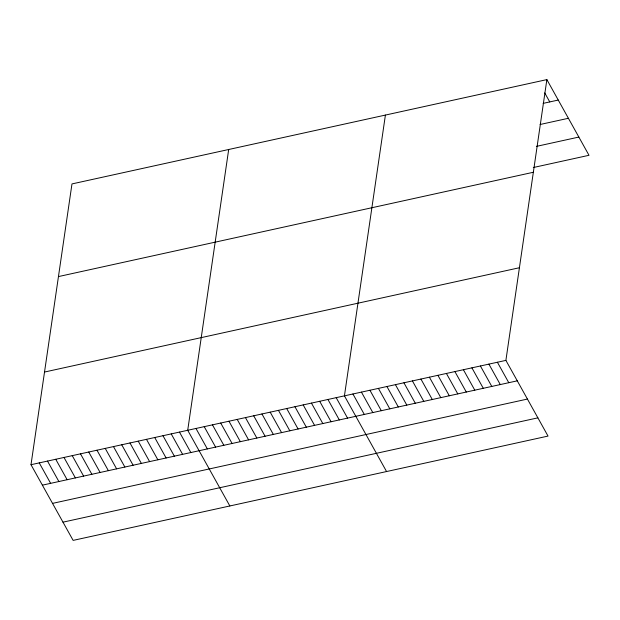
<?xml version="1.0" encoding="UTF-8"?>
<svg xmlns="http://www.w3.org/2000/svg" width="620" height="620" viewBox="0 0 620 620"><rect width="100%" height="100%" fill="white"/><g stroke="black" fill="none" stroke-linecap="round" stroke-linejoin="round"><path stroke-width="0.93" d="M546.871 79.608L505.897 360.383L548.026 436.077L73.129 540.392L31 464.706L71.974 183.923L546.871 79.608L589 155.294L533.293 167.532M228.687 149.498L187.713 430.28L229.842 505.967M385.408 115.072L344.433 395.854L386.562 471.541M543.143 103.377L558.256 100.052M540.074 124.504L568.4 118.281M536.362 146.398L578.855 137.067M58.451 276.582L533.347 172.267M44.524 372.047L519.421 267.731M31 464.706L505.897 360.383M42.385 485.158L517.282 380.835M52.53 503.386L527.426 399.063M62.984 522.164L537.881 417.849M544.747 92.923L549.754 101.92M497.403 362.251L508.78 382.703M488.901 364.118L500.286 384.571M480.407 365.986L491.784 386.438M471.905 367.854L483.29 388.306M463.404 369.721L474.788 390.166M454.91 371.589L466.294 392.034M446.408 373.457L457.793 393.901M437.914 375.317L449.291 395.769M429.412 377.185L440.797 397.637M420.918 379.053L432.295 399.505M412.416 380.92L423.801 401.373M403.922 382.788L415.299 403.24M395.421 384.656L406.805 405.1M386.926 386.524L398.304 406.968M378.425 388.391L389.81 408.836M369.931 390.251L381.308 410.704M361.429 392.119L372.814 412.571M352.927 393.987L364.312 414.439M336.187 397.668L347.564 418.113M327.933 399.482L339.318 419.926M319.688 401.287L331.072 421.739M311.442 403.101L322.819 423.553M303.188 404.914L314.572 425.367M294.942 406.728L306.327 427.172M286.696 408.541L298.081 428.986M278.45 410.347L289.827 430.799M270.196 412.161L281.581 432.613M261.95 413.974L273.335 434.426M253.704 415.788L265.081 436.232M245.45 417.593L256.835 438.046M237.204 419.407L248.589 439.859M228.958 421.22L240.343 441.673M220.712 423.034L232.089 443.478M212.458 424.847L223.843 445.292M204.213 426.653L215.597 447.105M195.967 428.466L207.344 448.919M179.467 432.094L190.851 452.538M171.221 433.907L182.606 454.351M162.975 435.713L174.352 456.165M154.721 437.526L166.106 457.979M146.475 439.34L157.86 459.792M138.229 441.153L149.606 461.598M129.975 442.967L141.36 463.411M121.729 444.772L133.114 465.225M113.483 446.586L124.868 467.038M105.237 448.4L116.614 468.852M96.984 450.213L108.368 470.657M88.737 452.019L100.122 472.471M80.492 453.832L91.869 474.285M72.238 455.646L83.623 476.098M63.992 457.459L75.377 477.911M55.746 459.273L67.131 479.717M47.5 461.079L58.877 481.531M39.246 462.892L50.631 483.344"/></g></svg>
